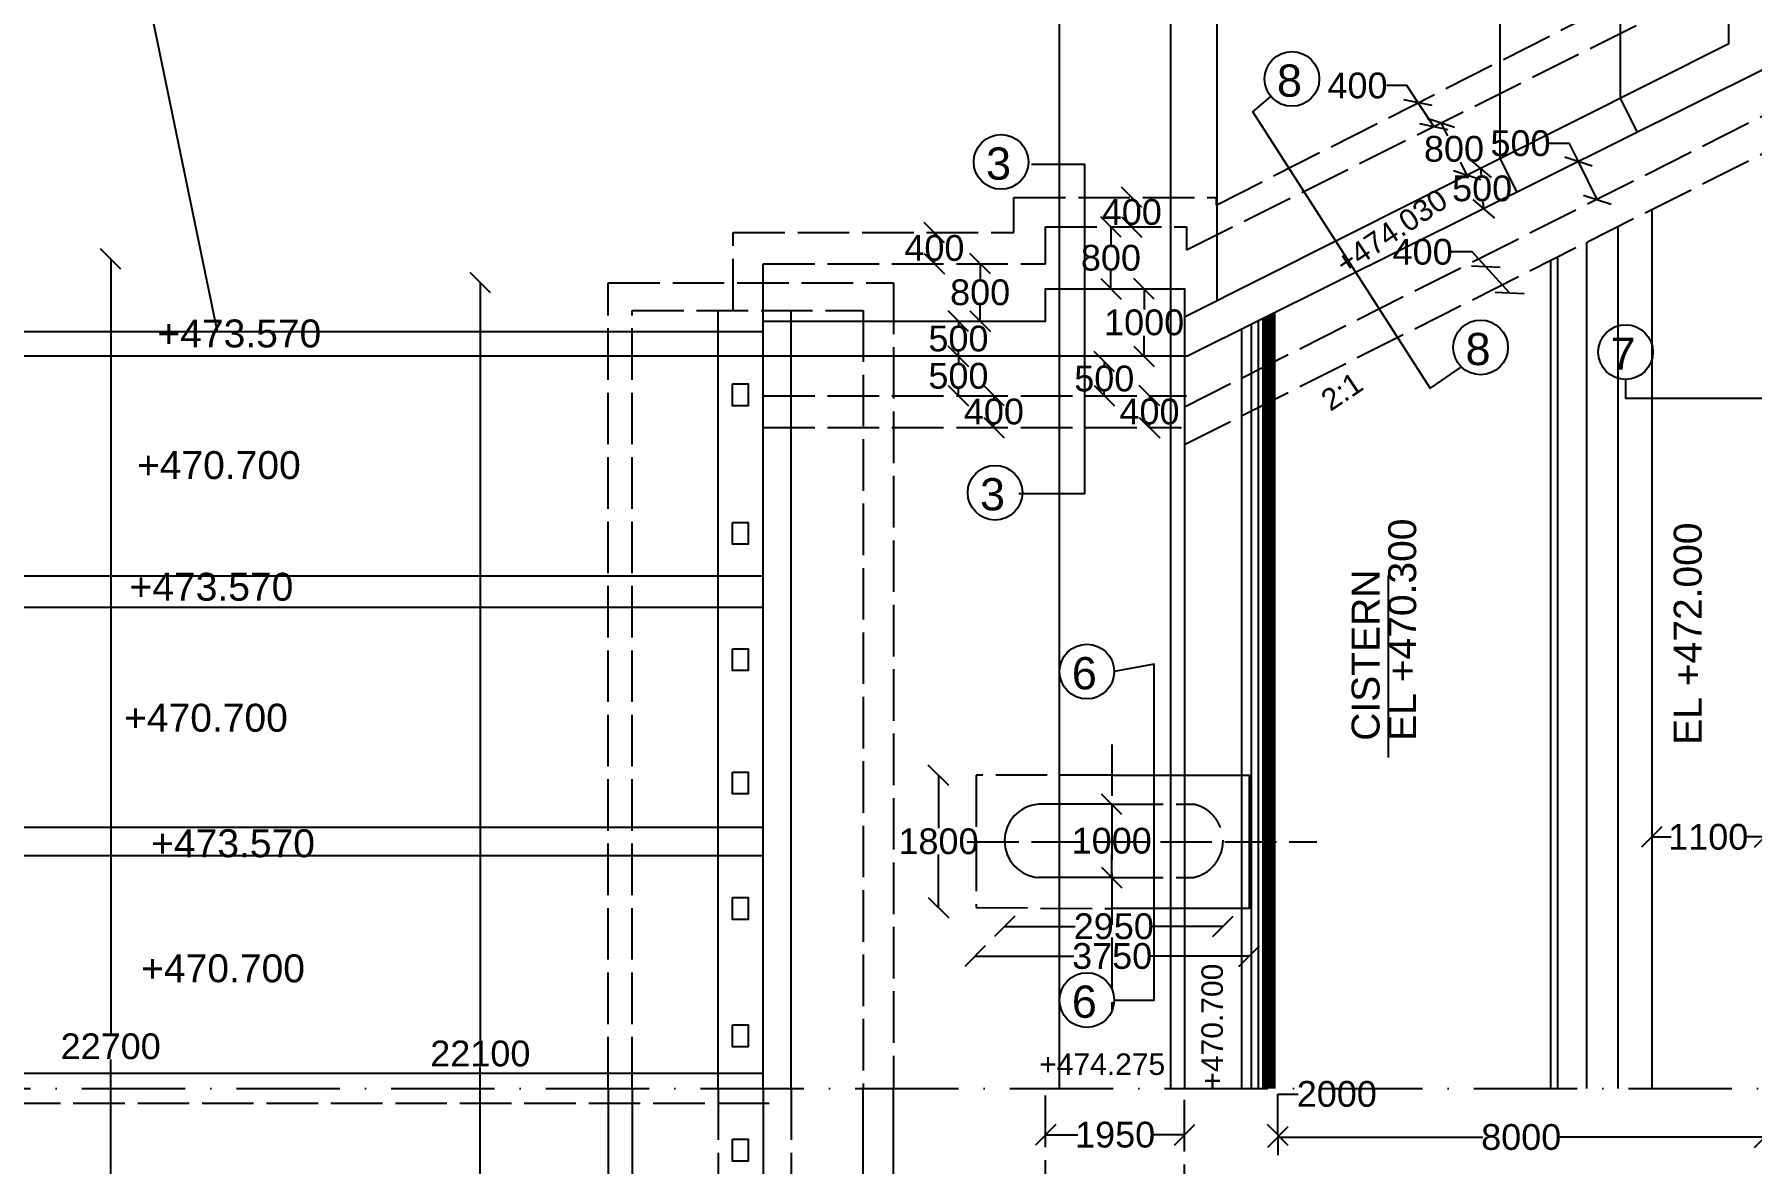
# Model space of a CAD drawing. Header units: millimetres. Extents: x 5124 to 6568637, y 2311 to 91879094.
# Drawn here: x 3367635 to 3375630, y 45939675 to 45944934 of the extents above; entities that cross this region are included whole.
import ezdxf

# ---------------------------------------------------------------- set-up
doc = ezdxf.new("R2010")
doc.units = ezdxf.units.MM
doc.header["$MEASUREMENT"] = 0
doc.linetypes.add('ACAD_ISO02W100', pattern=[15, 12, -3])
doc.linetypes.add('ACAD_ISO10W100', pattern=[18, 12, -3, 0, -3])
for name, color, linetype in [('DIMENSION', 7, 'Continuous'), ('DRAWING', 7, 'Continuous'), ('TEXT', 7, 'Continuous')]:
    doc.layers.add(name, color=color, linetype=linetype)
doc.styles.get("Standard").update_dxf_attribs({"font": 'arial.ttf', "height": 120})
doc.dimstyles.get("Standard").update_dxf_attribs({"dimtxt": 200, "dimasz": 110, "dimexe": 0.18, "dimexo": 0.0625, "dimgap": 0.09, "dimtad": 0, "dimtih": 1, "dimtoh": 1, "dimdec": 0, "dimzin": 0, "dimdsep": 46, "dimtxsty": 'Standard', "dimblk": 'OBLIQUE', "dimcen": 0.09, "dimse1": 1, "dimse2": 1, "dimadec": 0, "dimazin": 0, "dimtfac": 1, "dimtdec": 0, "dimtofl": 0, "dimtmove": 0, "dimatfit": 3, "dimfxl": 1, "dimtolj": 1, "dimtzin": 0, "dimarcsym": 0})

# ---------------------------------------------------------------- blocks, each defined once
blk = doc.blocks.new('_Oblique')
at = {"color": 0, "linetype": 'ByBlock', "lineweight": -2}
blk.add_line((-0.5, -0.5), (0.5, 0.5), dxfattribs=at)
blk = doc.blocks.new('*D200')
at = {"layer": 'Defpoints', "color": 0, "transparency": 16777216}
for p in [(3367993.5, 45943888), (3367981.5, 45936165), (3367990.5, 45936165)]:
    blk.add_point(p, dxfattribs=at)
at = {"layer": 'DIMENSION', "color": 0, "lineweight": -2, "transparency": 16777216}
for p, q in [((3367990.5, 45943888), (3367990.5, 45940281.9)), ((3367990.5, 45936165), (3367990.5, 45940159.1))]:
    blk.add_line(p, q, dxfattribs=at)
at = {"layer": 'DIMENSION', "color": 0, "lineweight": -2, "transparency": 16777216, "xscale": 95, "yscale": 95, "zscale": 95}
for p, rotation in [((3367990.5, 45943888), 90), ((3367990.5, 45936165), 270)]:
    blk.add_blockref('_Oblique', p, dxfattribs=dict(at, rotation=rotation))
at = {"layer": 'DIMENSION', "color": 0, "transparency": 16777216, "insert": (3367990.5, 45940220.5), "char_height": 120, "attachment_point": 5}
blk.add_mtext('\\A1;22700', dxfattribs=at)
blk = doc.blocks.new('*D201')
at = {"layer": 'Defpoints', "color": 0, "transparency": 16777216}
for p in [(3370307.1, 45943777.2), (3369711.5, 45936272.6), (3370307.1, 45936272.6)]:
    blk.add_point(p, dxfattribs=at)
at = {"layer": 'DIMENSION', "color": 0, "lineweight": -2, "transparency": 16777216}
for p, q in [((3369711.5, 45943777.2), (3369711.5, 45940248.4)), ((3369711.5, 45936272.6), (3369711.5, 45940125.6))]:
    blk.add_line(p, q, dxfattribs=at)
at = {"layer": 'DIMENSION', "color": 0, "lineweight": -2, "transparency": 16777216, "xscale": 95, "yscale": 95, "zscale": 95}
for p, rotation in [((3369711.5, 45943777.2), 90), ((3369711.5, 45936272.6), 270)]:
    blk.add_blockref('_Oblique', p, dxfattribs=dict(at, rotation=rotation))
at = {"layer": 'DIMENSION', "color": 0, "transparency": 16777216, "insert": (3369711.5, 45940187), "char_height": 120, "attachment_point": 5}
blk.add_mtext('\\A1;22100', dxfattribs=at)
blk = doc.blocks.new('*D202')
at = {"layer": 'Defpoints', "color": 0, "transparency": 16777216}
for p in [(3371825.5, 45944010.8), (3371926.5, 45944010.8), (3371926.5, 45943865.5)]:
    blk.add_point(p, dxfattribs=at)
at = {"layer": 'DIMENSION', "color": 0, "lineweight": -2, "transparency": 16777216}
for p, q in [((3371825.5, 45944010.8), (3371825.5, 45943999.5)), ((3371825.5, 45943865.5), (3371825.5, 45943876.8))]:
    blk.add_line(p, q, dxfattribs=at)
at = {"layer": 'DIMENSION', "color": 0, "lineweight": -2, "transparency": 16777216, "xscale": 95, "yscale": 95, "zscale": 95}
for p, rotation in [((3371825.5, 45944010.8), 90), ((3371825.5, 45943865.5), 270)]:
    blk.add_blockref('_Oblique', p, dxfattribs=dict(at, rotation=rotation))
at = {"layer": 'DIMENSION', "color": 0, "transparency": 16777216, "insert": (3371825.5, 45943938.2), "char_height": 120, "attachment_point": 5}
blk.add_mtext('\\A1;400', dxfattribs=at)
blk = doc.blocks.new('*D203')
at = {"layer": 'Defpoints', "color": 0, "transparency": 16777216}
for p in [(3372038.5, 45943865.5), (3372038.5, 45943598.2), (3372038.5, 45943598.2)]:
    blk.add_point(p, dxfattribs=at)
at = {"layer": 'DIMENSION', "color": 0, "lineweight": -2, "transparency": 16777216}
for p, q in [((3372038.5, 45943865.5), (3372038.5, 45943793.2)), ((3372038.5, 45943598.2), (3372038.5, 45943670.5))]:
    blk.add_line(p, q, dxfattribs=at)
at = {"layer": 'DIMENSION', "color": 0, "lineweight": -2, "transparency": 16777216, "xscale": 95, "yscale": 95, "zscale": 95}
for p, rotation in [((3372038.5, 45943865.5), 90), ((3372038.5, 45943598.2), 270)]:
    blk.add_blockref('_Oblique', p, dxfattribs=dict(at, rotation=rotation))
at = {"layer": 'DIMENSION', "color": 0, "transparency": 16777216, "insert": (3372038.5, 45943731.8), "char_height": 120, "attachment_point": 5}
blk.add_mtext('\\A1;800', dxfattribs=at)
blk = doc.blocks.new('*D204')
at = {"layer": 'Defpoints', "color": 0, "transparency": 16777216}
for p in [(3371937.5, 45943598.2), (3371937.5, 45943434.8), (3371937.5, 45943434.8)]:
    blk.add_point(p, dxfattribs=at)
at = {"layer": 'DIMENSION', "color": 0, "lineweight": -2, "transparency": 16777216}
for p, q in [((3371937.5, 45943598.2), (3371937.5, 45943577.9)), ((3371937.5, 45943434.8), (3371937.5, 45943455.1))]:
    blk.add_line(p, q, dxfattribs=at)
at = {"layer": 'DIMENSION', "color": 0, "lineweight": -2, "transparency": 16777216, "xscale": 95, "yscale": 95, "zscale": 95}
for p, rotation in [((3371937.5, 45943598.2), 90), ((3371937.5, 45943434.8), 270)]:
    blk.add_blockref('_Oblique', p, dxfattribs=dict(at, rotation=rotation))
at = {"layer": 'DIMENSION', "color": 0, "transparency": 16777216, "insert": (3371937.5, 45943516.5), "char_height": 120, "attachment_point": 5}
blk.add_mtext('\\A1;500', dxfattribs=at)
blk = doc.blocks.new('*D205')
at = {"layer": 'Defpoints', "color": 0, "transparency": 16777216}
for p in [(3371937.5, 45943434.8), (3371937.5, 45943250.8), (3371937.5, 45943250.8)]:
    blk.add_point(p, dxfattribs=at)
at = {"layer": 'DIMENSION', "color": 0, "lineweight": -2, "transparency": 16777216}
for p, q in [((3371937.5, 45943434.8), (3371937.5, 45943404.2)), ((3371937.5, 45943250.8), (3371937.5, 45943281.4))]:
    blk.add_line(p, q, dxfattribs=at)
at = {"layer": 'DIMENSION', "color": 0, "lineweight": -2, "transparency": 16777216, "xscale": 95, "yscale": 95, "zscale": 95}
for p, rotation in [((3371937.5, 45943434.8), 90), ((3371937.5, 45943250.8), 270)]:
    blk.add_blockref('_Oblique', p, dxfattribs=dict(at, rotation=rotation))
at = {"layer": 'DIMENSION', "color": 0, "transparency": 16777216, "insert": (3371937.5, 45943342.8), "char_height": 120, "attachment_point": 5}
blk.add_mtext('\\A1;500', dxfattribs=at)
blk = doc.blocks.new('*D206')
at = {"layer": 'Defpoints', "color": 0, "transparency": 16777216}
for p in [(3372102.5, 45943250.8), (3372102.5, 45943102.7), (3372102.5, 45943102.7)]:
    blk.add_point(p, dxfattribs=at)
at = {"layer": 'DIMENSION', "color": 0, "lineweight": -2, "transparency": 16777216}
for p, q in [((3372102.5, 45943250.8), (3372102.5, 45943238.1)), ((3372102.5, 45943102.7), (3372102.5, 45943115.4))]:
    blk.add_line(p, q, dxfattribs=at)
at = {"layer": 'DIMENSION', "color": 0, "lineweight": -2, "transparency": 16777216, "xscale": 95, "yscale": 95, "zscale": 95}
for p, rotation in [((3372102.5, 45943250.8), 90), ((3372102.5, 45943102.7), 270)]:
    blk.add_blockref('_Oblique', p, dxfattribs=dict(at, rotation=rotation))
at = {"layer": 'DIMENSION', "color": 0, "transparency": 16777216, "insert": (3372102.5, 45943176.7), "char_height": 120, "attachment_point": 5}
blk.add_mtext('\\A1;400', dxfattribs=at)
blk = doc.blocks.new('*D207')
at = {"layer": 'Defpoints', "color": 0, "transparency": 16777216}
for p in [(3372744.5, 45944174.6), (3372744.5, 45944174.6), (3372744.5, 45944036.7)]:
    blk.add_point(p, dxfattribs=at)
at = {"layer": 'DIMENSION', "color": 0, "lineweight": -2, "transparency": 16777216}
for p, q in [((3372744.5, 45944174.6), (3372744.5, 45944167)), ((3372744.5, 45944036.7), (3372744.5, 45944044.3))]:
    blk.add_line(p, q, dxfattribs=at)
at = {"layer": 'DIMENSION', "color": 0, "lineweight": -2, "transparency": 16777216, "xscale": 95, "yscale": 95, "zscale": 95}
for p, rotation in [((3372744.5, 45944174.6), 90), ((3372744.5, 45944036.7), 270)]:
    blk.add_blockref('_Oblique', p, dxfattribs=dict(at, rotation=rotation))
at = {"layer": 'DIMENSION', "color": 0, "transparency": 16777216, "insert": (3372744.5, 45944105.7), "char_height": 120, "attachment_point": 5}
blk.add_mtext('\\A1;400', dxfattribs=at)
blk = doc.blocks.new('*D208')
at = {"layer": 'Defpoints', "color": 0, "transparency": 16777216}
for p in [(3372870, 45944036.7), (3372647.5, 45943748.7), (3372870, 45943748.7)]:
    blk.add_point(p, dxfattribs=at)
at = {"layer": 'DIMENSION', "color": 0, "lineweight": -2, "transparency": 16777216}
for p, q in [((3372647.5, 45944036.7), (3372647.5, 45943954.1)), ((3372647.5, 45943748.7), (3372647.5, 45943831.4))]:
    blk.add_line(p, q, dxfattribs=at)
at = {"layer": 'DIMENSION', "color": 0, "lineweight": -2, "transparency": 16777216, "xscale": 95, "yscale": 95, "zscale": 95}
for p, rotation in [((3372647.5, 45944036.7), 90), ((3372647.5, 45943748.7), 270)]:
    blk.add_blockref('_Oblique', p, dxfattribs=dict(at, rotation=rotation))
at = {"layer": 'DIMENSION', "color": 0, "transparency": 16777216, "insert": (3372647.5, 45943892.7), "char_height": 120, "attachment_point": 5}
blk.add_mtext('\\A1;800', dxfattribs=at)
blk = doc.blocks.new('*D209')
at = {"layer": 'Defpoints', "color": 0, "transparency": 16777216}
for p in [(3372802, 45943748.7), (3372802, 45943434.8), (3372802, 45943434.8)]:
    blk.add_point(p, dxfattribs=at)
at = {"layer": 'DIMENSION', "color": 0, "lineweight": -2, "transparency": 16777216}
for p, q in [((3372802, 45943748.7), (3372802, 45943653.1)), ((3372802, 45943434.8), (3372802, 45943530.4))]:
    blk.add_line(p, q, dxfattribs=at)
at = {"layer": 'DIMENSION', "color": 0, "lineweight": -2, "transparency": 16777216, "xscale": 95, "yscale": 95, "zscale": 95}
for p, rotation in [((3372802, 45943748.7), 90), ((3372802, 45943434.8), 270)]:
    blk.add_blockref('_Oblique', p, dxfattribs=dict(at, rotation=rotation))
at = {"layer": 'DIMENSION', "color": 0, "transparency": 16777216, "insert": (3372802, 45943591.8), "char_height": 120, "attachment_point": 5}
blk.add_mtext('\\A1;1000', dxfattribs=at)
blk = doc.blocks.new('*D210')
at = {"layer": 'Defpoints', "color": 0, "transparency": 16777216}
for p in [(3372662, 45943410), (3372616.5, 45943250.8), (3372662, 45943250.8)]:
    blk.add_point(p, dxfattribs=at)
at = {"layer": 'DIMENSION', "color": 0, "lineweight": -2, "transparency": 16777216}
for p, q in [((3372616.5, 45943410), (3372616.5, 45943391.7)), ((3372616.5, 45943250.8), (3372616.5, 45943269))]:
    blk.add_line(p, q, dxfattribs=at)
at = {"layer": 'DIMENSION', "color": 0, "lineweight": -2, "transparency": 16777216, "xscale": 95, "yscale": 95, "zscale": 95}
for p, rotation in [((3372616.5, 45943410), 90), ((3372616.5, 45943250.8), 270)]:
    blk.add_blockref('_Oblique', p, dxfattribs=dict(at, rotation=rotation))
at = {"layer": 'DIMENSION', "color": 0, "transparency": 16777216, "insert": (3372616.5, 45943330.4), "char_height": 120, "attachment_point": 5}
blk.add_mtext('\\A1;500', dxfattribs=at)
blk = doc.blocks.new('*D211')
at = {"layer": 'Defpoints', "color": 0, "transparency": 16777216}
for p in [(3372802, 45943250.8), (3372802, 45943102.7), (3372827, 45943102.7)]:
    blk.add_point(p, dxfattribs=at)
at = {"layer": 'DIMENSION', "color": 0, "lineweight": -2, "transparency": 16777216}
for p, q in [((3372827, 45943250.8), (3372827, 45943238.1)), ((3372827, 45943102.7), (3372827, 45943115.4))]:
    blk.add_line(p, q, dxfattribs=at)
at = {"layer": 'DIMENSION', "color": 0, "lineweight": -2, "transparency": 16777216, "xscale": 95, "yscale": 95, "zscale": 95}
for p, rotation in [((3372827, 45943250.8), 90), ((3372827, 45943102.7), 270)]:
    blk.add_blockref('_Oblique', p, dxfattribs=dict(at, rotation=rotation))
at = {"layer": 'DIMENSION', "color": 0, "transparency": 16777216, "insert": (3372827, 45943176.7), "char_height": 120, "attachment_point": 5}
blk.add_mtext('\\A1;400', dxfattribs=at)
blk = doc.blocks.new('*D212')
at = {"layer": 'Defpoints', "color": 0, "transparency": 16777216}
for p in [(3372651, 45941348.5), (3372651, 45941007.3), (3372651, 45941007.3)]:
    blk.add_point(p, dxfattribs=at)
at = {"layer": 'DIMENSION', "color": 0, "lineweight": -2, "transparency": 16777216}
for p, q in [((3372651, 45941348.5), (3372651, 45941239.2)), ((3372651, 45941007.3), (3372651, 45941116.5))]:
    blk.add_line(p, q, dxfattribs=at)
at = {"layer": 'DIMENSION', "color": 0, "lineweight": -2, "transparency": 16777216, "xscale": 95, "yscale": 95, "zscale": 95}
for p, rotation in [((3372651, 45941348.5), 90), ((3372651, 45941007.3), 270)]:
    blk.add_blockref('_Oblique', p, dxfattribs=dict(at, rotation=rotation))
at = {"layer": 'DIMENSION', "color": 0, "transparency": 16777216, "insert": (3372651, 45941177.9), "char_height": 120, "attachment_point": 5}
blk.add_mtext('\\A1;1000', dxfattribs=at)
blk = doc.blocks.new('*D213')
at = {"layer": 'Defpoints', "color": 0, "transparency": 16777216}
for p in [(3372019.4, 45941483.3), (3371844.5, 45940867), (3372015.1, 45940867)]:
    blk.add_point(p, dxfattribs=at)
at = {"layer": 'DIMENSION', "color": 0, "lineweight": -2, "transparency": 16777216}
for p, q in [((3371844.5, 45941483.3), (3371844.5, 45941236.5)), ((3371844.5, 45940867), (3371844.5, 45941113.8))]:
    blk.add_line(p, q, dxfattribs=at)
at = {"layer": 'DIMENSION', "color": 0, "lineweight": -2, "transparency": 16777216, "xscale": 95, "yscale": 95, "zscale": 95}
for p, rotation in [((3371844.5, 45941483.3), 90), ((3371844.5, 45940867), 270)]:
    blk.add_blockref('_Oblique', p, dxfattribs=dict(at, rotation=rotation))
at = {"layer": 'DIMENSION', "color": 0, "transparency": 16777216, "insert": (3371844.5, 45941175.2), "char_height": 120, "attachment_point": 5}
blk.add_mtext('\\A1;1800', dxfattribs=at)
blk = doc.blocks.new('*D214')
at = {"layer": 'Defpoints', "color": 0, "transparency": 16777216}
for p in [(3372152.2, 45941173.1), (3373169.3, 45941173.1), (3373169.3, 45940779.5)]:
    blk.add_point(p, dxfattribs=at)
at = {"layer": 'DIMENSION', "color": 0, "lineweight": -2, "transparency": 16777216}
for p, q in [((3372152.2, 45940779.5), (3372480.7, 45940779.5)), ((3373169.3, 45940779.5), (3372840.8, 45940779.5))]:
    blk.add_line(p, q, dxfattribs=at)
at = {"layer": 'DIMENSION', "color": 0, "lineweight": -2, "transparency": 16777216, "xscale": 95, "yscale": 95, "zscale": 95, "rotation": 180}
blk.add_blockref('_Oblique', (3372152.2, 45940779.5), dxfattribs=at)
at = {"layer": 'DIMENSION', "color": 0, "lineweight": -2, "transparency": 16777216, "xscale": 95, "yscale": 95, "zscale": 95}
blk.add_blockref('_Oblique', (3373169.3, 45940779.5), dxfattribs=at)
at = {"layer": 'DIMENSION', "color": 0, "transparency": 16777216, "insert": (3372660.7, 45940779.5), "char_height": 120, "attachment_point": 5}
blk.add_mtext('\\A1;2950', dxfattribs=at)
blk = doc.blocks.new('*D215')
at = {"layer": 'Defpoints', "color": 0, "transparency": 16777216}
for p in [(3372015.1, 45940867), (3373290.9, 45940862.6), (3373290.9, 45940641)]:
    blk.add_point(p, dxfattribs=at)
at = {"layer": 'DIMENSION', "color": 0, "lineweight": -2, "transparency": 16777216}
for p, q in [((3372015.1, 45940641), (3372474, 45940641)), ((3373290.9, 45940641), (3372832, 45940641))]:
    blk.add_line(p, q, dxfattribs=at)
at = {"layer": 'DIMENSION', "color": 0, "lineweight": -2, "transparency": 16777216, "xscale": 95, "yscale": 95, "zscale": 95, "rotation": 180}
blk.add_blockref('_Oblique', (3372015.1, 45940641), dxfattribs=at)
at = {"layer": 'DIMENSION', "color": 0, "lineweight": -2, "transparency": 16777216, "xscale": 95, "yscale": 95, "zscale": 95}
blk.add_blockref('_Oblique', (3373290.9, 45940641), dxfattribs=at)
at = {"layer": 'DIMENSION', "color": 0, "transparency": 16777216, "insert": (3372653, 45940641), "char_height": 120, "attachment_point": 5}
blk.add_mtext('\\A1;3750', dxfattribs=at)
blk = doc.blocks.new('*D216')
at = {"layer": 'Defpoints', "color": 0, "transparency": 16777216}
for p in [(3372343.5, 45939809), (3372990.3, 45939809), (3372990.3, 45939809)]:
    blk.add_point(p, dxfattribs=at)
at = {"layer": 'DIMENSION', "color": 0, "lineweight": -2, "transparency": 16777216}
for p, q in [((3372343.5, 45939809), (3372493.5, 45939809)), ((3372990.3, 45939809), (3372840.3, 45939809))]:
    blk.add_line(p, q, dxfattribs=at)
at = {"layer": 'DIMENSION', "color": 0, "lineweight": -2, "transparency": 16777216, "xscale": 95, "yscale": 95, "zscale": 95, "rotation": 180}
blk.add_blockref('_Oblique', (3372343.5, 45939809), dxfattribs=at)
at = {"layer": 'DIMENSION', "color": 0, "lineweight": -2, "transparency": 16777216, "xscale": 95, "yscale": 95, "zscale": 95}
blk.add_blockref('_Oblique', (3372990.3, 45939809), dxfattribs=at)
at = {"layer": 'DIMENSION', "color": 0, "transparency": 16777216, "insert": (3372666.9, 45939809), "char_height": 120, "attachment_point": 5}
blk.add_mtext('\\A1;1950', dxfattribs=at)
blk = doc.blocks.new('*D217')
at = {"layer": 'Defpoints', "color": 0, "transparency": 16777216}
for p in [(3372990.34781, 45939809), (3372990.34781, 45939809), (3373424, 45939809)]:
    blk.add_point(p, dxfattribs=at)
at = {"layer": 'DIMENSION', "color": 0, "lineweight": -2, "transparency": 16777216}
for p, q in [((3373424, 45939809), (3373424, 45939999)), ((3373424, 45939999), (3373519, 45939999)), ((3373424, 45939809), (3373424, 45939714))]:
    blk.add_line(p, q, dxfattribs=at)
at = {"layer": 'DIMENSION', "color": 0, "lineweight": -2, "transparency": 16777216, "xscale": 95, "yscale": 95, "zscale": 95}
for rotation in [90, 270]:
    blk.add_blockref('_Oblique', (3373424, 45939809), dxfattribs=dict(at, rotation=rotation))
at = {"layer": 'DIMENSION', "color": 0, "transparency": 16777216, "insert": (3373699.09, 45939999), "char_height": 120, "attachment_point": 5}
blk.add_mtext('\\A1;2000', dxfattribs=at)
blk = doc.blocks.new('*D218')
at = {"layer": 'Defpoints', "color": 0, "transparency": 16777216}
for p in [(3375691.5, 45940029.4), (3373424, 45939809), (3375691.5, 45939798)]:
    blk.add_point(p, dxfattribs=at)
at = {"layer": 'DIMENSION', "color": 0, "lineweight": -2, "transparency": 16777216}
for p, q in [((3373424, 45939798), (3374378.6, 45939798)), ((3375691.5, 45939798), (3374736.9, 45939798))]:
    blk.add_line(p, q, dxfattribs=at)
at = {"layer": 'DIMENSION', "color": 0, "lineweight": -2, "transparency": 16777216, "xscale": 95, "yscale": 95, "zscale": 95, "rotation": 180}
blk.add_blockref('_Oblique', (3373424, 45939798), dxfattribs=at)
at = {"layer": 'DIMENSION', "color": 0, "lineweight": -2, "transparency": 16777216, "xscale": 95, "yscale": 95, "zscale": 95}
blk.add_blockref('_Oblique', (3375691.5, 45939798), dxfattribs=at)
at = {"layer": 'DIMENSION', "color": 0, "transparency": 16777216, "insert": (3374557.7, 45939798), "char_height": 120, "attachment_point": 5}
blk.add_mtext('\\A1;8000', dxfattribs=at)
blk = doc.blocks.new('*D220')
at = {"layer": 'Defpoints', "color": 0, "transparency": 16777216}
for p in [(3375691.5, 45939798), (3372990.3, 45939512), (3375691.5, 45939504.5)]:
    blk.add_point(p, dxfattribs=at)
at = {"layer": 'DIMENSION', "color": 0, "lineweight": -2, "transparency": 16777216}
for p, q in [((3372990.3, 45939504.5), (3374120.9, 45939504.5)), ((3375691.5, 45939504.5), (3374560.9, 45939504.5))]:
    blk.add_line(p, q, dxfattribs=at)
at = {"layer": 'DIMENSION', "color": 0, "lineweight": -2, "transparency": 16777216, "xscale": 95, "yscale": 95, "zscale": 95, "rotation": 180}
blk.add_blockref('_Oblique', (3372990.3, 45939504.5), dxfattribs=at)
at = {"layer": 'DIMENSION', "color": 0, "lineweight": -2, "transparency": 16777216, "xscale": 95, "yscale": 95, "zscale": 95}
blk.add_blockref('_Oblique', (3375691.5, 45939504.5), dxfattribs=at)
at = {"layer": 'DIMENSION', "color": 0, "transparency": 16777216, "insert": (3374340.9, 45939504.5), "char_height": 120, "attachment_point": 5}
blk.add_mtext('\\A1;10000', dxfattribs=at)
blk = doc.blocks.new('*D242')
at = {"layer": 'Defpoints', "color": 0, "transparency": 16777216}
for p in [(3374077.3, 45944615.4), (3374077.3, 45944615.4), (3374150.1, 45944504.4)]:
    blk.add_point(p, dxfattribs=at)
at = {"layer": 'DIMENSION', "color": 0, "lineweight": -2, "transparency": 16777216}
for p, q in [((3374025.2, 45944694.9), (3373930.2, 45944694.9)), ((3374077.3, 45944615.4), (3374025.2, 45944694.9)), ((3374150.1, 45944504.4), (3374077.3, 45944615.4))]:
    blk.add_line(p, q, dxfattribs=at)
at = {"layer": 'DIMENSION', "color": 0, "lineweight": -2, "transparency": 16777216, "xscale": 95, "yscale": 95, "zscale": 95}
for p, rotation in [((3374077.3, 45944615.4), 123.2410429880102), ((3374150.1, 45944504.4), 303.2410429880102)]:
    blk.add_blockref('_Oblique', p, dxfattribs=dict(at, rotation=rotation))
at = {"layer": 'DIMENSION', "color": 0, "transparency": 16777216, "insert": (3373795.3, 45944694.9), "char_height": 120, "attachment_point": 5}
blk.add_mtext('\\A1;400', dxfattribs=at)
blk = doc.blocks.new('*D243')
at = {"layer": 'Defpoints', "color": 0, "transparency": 16777216}
for p in [(3374183.9, 45944521.3), (3374183.9, 45944521.3), (3374305.3, 45944278.5)]:
    blk.add_point(p, dxfattribs=at)
at = {"layer": 'DIMENSION', "color": 0, "lineweight": -2, "transparency": 16777216}
for p, q in [((3374183.9, 45944521.3), (3374214, 45944461.2)), ((3374305.3, 45944278.5), (3374275.3, 45944338.5))]:
    blk.add_line(p, q, dxfattribs=at)
at = {"layer": 'DIMENSION', "color": 0, "lineweight": -2, "transparency": 16777216, "xscale": 95, "yscale": 95, "zscale": 95}
for p, rotation in [((3374183.9, 45944521.3), 116.5447976460364), ((3374305.3, 45944278.5), 296.5447976460364)]:
    blk.add_blockref('_Oblique', p, dxfattribs=dict(at, rotation=rotation))
at = {"layer": 'DIMENSION', "color": 0, "transparency": 16777216, "insert": (3374244.6, 45944399.9), "char_height": 120, "attachment_point": 5}
blk.add_mtext('\\A1;800', dxfattribs=at)
blk = doc.blocks.new('*D244')
at = {"layer": 'Defpoints', "color": 0, "transparency": 16777216}
for p in [(3374368.2, 45944310.1), (3374368.2, 45944310.1), (3374382.9, 45944121.5)]:
    blk.add_point(p, dxfattribs=at)
at = {"layer": 'DIMENSION', "color": 0, "lineweight": -2, "transparency": 16777216}
for p, q in [((3374368.2, 45944310.1), (3374370.8, 45944277.2)), ((3374382.9, 45944121.5), (3374380.4, 45944154.4))]:
    blk.add_line(p, q, dxfattribs=at)
at = {"layer": 'DIMENSION', "color": 0, "lineweight": -2, "transparency": 16777216, "xscale": 95, "yscale": 95, "zscale": 95}
for p, rotation in [((3374368.2, 45944310.1), 94.45501960910208), ((3374382.9, 45944121.5), 274.4550196091021)]:
    blk.add_blockref('_Oblique', p, dxfattribs=dict(at, rotation=rotation))
at = {"layer": 'DIMENSION', "color": 0, "transparency": 16777216, "insert": (3374375.6, 45944215.8), "char_height": 120, "attachment_point": 5}
blk.add_mtext('\\A1;500', dxfattribs=at)
blk = doc.blocks.new('*D245')
at = {"layer": 'Defpoints', "color": 0, "transparency": 16777216}
for p in [(3374824, 45944341.1), (3374322.2, 45944091.3), (3374410.2, 45943914.4)]:
    blk.add_point(p, dxfattribs=at)
at = {"layer": 'DIMENSION', "color": 0, "lineweight": -2, "transparency": 16777216}
for p, q in [((3374781.7, 45944426.1), (3374686.7, 45944426.1)), ((3374824, 45944341.1), (3374781.7, 45944426.1)), ((3374912, 45944164.2), (3374824, 45944341.1))]:
    blk.add_line(p, q, dxfattribs=at)
at = {"layer": 'DIMENSION', "color": 0, "lineweight": -2, "transparency": 16777216, "xscale": 95, "yscale": 95, "zscale": 95}
for p, rotation in [((3374824, 45944341.1), 116.4609870021515), ((3374912, 45944164.2), 296.4609870021516)]:
    blk.add_blockref('_Oblique', p, dxfattribs=dict(at, rotation=rotation))
at = {"layer": 'DIMENSION', "color": 0, "transparency": 16777216, "insert": (3374554.2, 45944426.1), "char_height": 120, "attachment_point": 5}
blk.add_mtext('\\A1;500', dxfattribs=at)
blk = doc.blocks.new('*D246')
at = {"layer": 'Defpoints', "color": 0, "transparency": 16777216}
for p in [(3374525.5, 45943972.5), (3374392.9, 45943850.6), (3374636.3, 45943852)]:
    blk.add_point(p, dxfattribs=at)
at = {"layer": 'DIMENSION', "color": 0, "lineweight": -2, "transparency": 16777216}
for p, q in [((3374328.6, 45943920.5), (3374233.6, 45943920.5)), ((3374392.9, 45943850.6), (3374328.6, 45943920.5)), ((3374503.6, 45943730.1), (3374392.9, 45943850.6))]:
    blk.add_line(p, q, dxfattribs=at)
at = {"layer": 'DIMENSION', "color": 0, "lineweight": -2, "transparency": 16777216, "xscale": 95, "yscale": 95, "zscale": 95}
for p, rotation in [((3374392.9, 45943850.6), 132.5769881248733), ((3374503.6, 45943730.1), 312.5769881248734)]:
    blk.add_blockref('_Oblique', p, dxfattribs=dict(at, rotation=rotation))
at = {"layer": 'DIMENSION', "color": 0, "transparency": 16777216, "insert": (3374098.7, 45943920.5), "char_height": 120, "attachment_point": 5}
blk.add_mtext('\\A1;400', dxfattribs=at)
blk = doc.blocks.new('*D253')
at = {"layer": 'Defpoints', "color": 0}
for p in [(3375691.5, 45941234.5), (3375165.4, 45941214.5), (3375165.4, 45941196)]:
    blk.add_point(p, dxfattribs=at)
at = {"layer": 'TEXT', "color": 0, "lineweight": -2}
for p, q in [((3375165.4, 45941196), (3375255, 45941196)), ((3375691.5, 45941196), (3375601.8, 45941196))]:
    blk.add_line(p, q, dxfattribs=at)
at = {"layer": 'TEXT', "color": 0, "lineweight": -2, "xscale": 95, "yscale": 95, "zscale": 95, "rotation": 180}
blk.add_blockref('_Oblique', (3375165.4, 45941196), dxfattribs=at)
at = {"layer": 'TEXT', "color": 0, "lineweight": -2, "xscale": 95, "yscale": 95, "zscale": 95}
blk.add_blockref('_Oblique', (3375691.5, 45941196), dxfattribs=at)
at = {"layer": 'TEXT', "color": 0, "insert": (3375428.4, 45941196), "char_height": 120, "attachment_point": 5}
blk.add_mtext('\\A1;1100', dxfattribs=at)

msp = doc.modelspace()

# ---------------------------------------------------------------- linework, layer by layer
at = {"layer": 'DIMENSION'}
for points in [[(3374278.5, 45943385.7), (3374134, 45943286), (3373307.5, 45944573.5), (3373392.5, 45944644.4)], [(3372277, 45944329.5), (3372525, 45944329.5), (3372525, 45942793.5), (3372218, 45942793.5)], [(3375043.8, 45943327.1), (3375043.8, 45943240), (3376367, 45943240), (3376350.8, 45943330.1)], [(3372662.7, 45940436.4), (3372849.5, 45940436.4), (3372849.5, 45942001), (3372662.7, 45941966.1)]]:
    msp.add_lwpolyline(points, dxfattribs=at)
at = {"layer": 'DRAWING', "linetype": 'ACAD_ISO02W100', "ltscale": 20}
for p, q in [((3370307.1, 45943777.2), (3371635.5, 45943777.2)), ((3370307.1, 45940024.9), (3370307.1, 45943777.2)), ((3371635.5, 45943777.2), (3371635.5, 45940024.9)), ((3370418.3, 45943648.4), (3371493.8, 45943648.4)), ((3370418.3, 45940024.9), (3370418.3, 45943648.4)), ((3371493.8, 45943648.4), (3371493.8, 45940024.9))]:
    msp.add_line(p, q, dxfattribs=at)
at = {"layer": 'DRAWING'}
for p, q in [((3370307.1, 45940024.9), (3370307.1, 45936272.6)), ((3370418.3, 45940024.9), (3370418.3, 45936401.3)), ((3371493.8, 45936401.3), (3371493.8, 45940024.9)), ((3371635.5, 45936272.6), (3371635.5, 45940024.9))]:
    msp.add_line(p, q, dxfattribs=at)
for points in [[(3368487.2, 45943547.9), (3367952.5, 45946140.8), (3367952.5, 45953863.5)], [(3372408.1, 45940024.9), (3372408.1, 45950042.5), (3371850.7, 45953858)], [(3372926.5, 45940024.9), (3372926.5, 45950042.5), (3372369.1, 45953858)], [(3371028.1, 45943598.2), (3372343.5, 45943598.2), (3372343.5, 45943748.7), (3372990.3, 45943748.7), (3372990.3, 45943618.2), (3375524.8, 45944890.8), (3375524.8, 45946702.2)], [(3372926.5, 45946717.2), (3373138.5, 45946497.1), (3373141.1, 45943693.9)], [(3375691.5, 45946702.2), (3375691.5, 45944772.9), (3373003.3, 45943434.8)], [(3373138.5, 45946497.1), (3375020.3, 45946497.1), (3375018.7, 45944636.7), (3375097.9, 45944477.4)], [(3374459.5, 45944355.9), (3374459.5, 45946138), (3373138.8, 45946136.7)], [(3374538.3, 45944198.9), (3374459.5, 45944355.9)], [(3375165.4, 45944118.2), (3375165.4, 45940024.9)], [(3375008, 45944039), (3375008, 45940024.9)], [(3374861.2, 45943965.2), (3374861.2, 45940024.9)], [(3374694.5, 45943881.3), (3374694.5, 45940024.9)], [(3374726.8, 45943897.5), (3374726.8, 45940024.9)], [(3370818.8, 45940024.9), (3370818.8, 45943648.4)], [(3371028.1, 45940024.9), (3371028.1, 45943648.4)], [(3371158.5, 45940024.9), (3371158.5, 45943648.4)], [(3373390.5, 45943627.6), (3373390.5, 45940024.9)], [(3373394.5, 45943629.6), (3373394.5, 45940024.9)], [(3373394.5, 45943629.6), (3373394.5, 45940024.9)], [(3373397.9, 45943631.3), (3373397.9, 45940024.9)], [(3373397.9, 45943631.3), (3373397.9, 45940024.9)], [(3373402.9, 45943633.8), (3373402.9, 45940024.9)], [(3373402.9, 45943633.8), (3373402.9, 45940024.9)], [(3373408.5, 45943636.6), (3373408.5, 45940024.9)], [(3371028.1, 45943547.9), (3359935.5, 45943547.9)], [(3372990.3, 45943618.2), (3372990.3, 45940024.9)], [(3373255.7, 45943560.5), (3373255.7, 45940024.9)], [(3373300.7, 45943582.9), (3373300.7, 45940024.9)], [(3373332.5, 45943598.7), (3373332.5, 45940024.9)], [(3373355.4, 45943610.1), (3373355.4, 45940024.9)], [(3373363.6, 45943614.2), (3373363.6, 45940024.9)], [(3373371.9, 45943618.3), (3373371.9, 45940024.9)], [(3373371.9, 45943618.3), (3373371.9, 45940028.2)], [(3373379.2, 45943622), (3373379.2, 45940024.9)], [(3373385.9, 45943625.3), (3373385.9, 45940024.9)], [(3373003.3, 45943434.8), (3359935.5, 45943434.8)], [(3371028.1, 45942409.9), (3359935.5, 45942409.9)], [(3371028.1, 45942264.6), (3359935.5, 45942264.6)], [(3372651, 45941483.3), (3373290.9, 45941483.3), (3373290.9, 45940862.6), (3372651, 45940862.6)], [(3372651, 45941348.5), (3372309.6, 45941348.5)], [(3371028.1, 45941239.5), (3359935.5, 45941239.5)], [(3371028.1, 45941107.6), (3359935.5, 45941107.6)], [(3372651, 45941007.3), (3372309.6, 45941007.3)], [(3371028.1, 45940094.4), (3359935.5, 45940094.4)], [(3371028.1, 45940024.9), (3371028.1, 45936401.3)]]:
    msp.add_lwpolyline(points, dxfattribs=at)
at = {"layer": 'DRAWING', "linetype": 'ACAD_ISO02W100', "ltscale": 20}
for points in [[(3370889.3, 45943648.4), (3370889.3, 45944010.8), (3372196, 45944010.8), (3372196, 45944174.6), (3373137, 45944174.6), (3373137, 45944138.8), (3375120.9, 45945144.4), (3375120.9, 45946841.2), (3376033, 45946841.2), (3376033, 45944562.5), (3376033, 45940024.9)], [(3371028.1, 45943648.4), (3371028.1, 45943865.5), (3372342.5, 45943865.5), (3372342.5, 45944036.7), (3372999.3, 45944036.7), (3372999.3, 45943929.5), (3375247.9, 45945052.8), (3375247.9, 45946702.2), (3375900.5, 45946702.2), (3375900.5, 45940024.9)], [(3372990.3, 45943199.9), (3375900.5, 45944664.4)], [(3372990.3, 45943023.7), (3375900.5, 45944488.2)], [(3371028.1, 45943250.8), (3372998.8, 45943250.8)], [(3371028.1, 45943102.7), (3372975.3, 45943102.7)], [(3372651, 45941627.4), (3372651, 45940387.3)], [(3372651, 45941483.3), (3372019.4, 45941483.3), (3372019.4, 45940867), (3372651, 45940862.6)], [(3372651, 45941348.5), (3373031.9, 45941348.5)], [(3371977.9, 45941173.1), (3373606.1, 45941173.1)], [(3372651, 45941007.3), (3373031.9, 45941007.3)], [(3371056.2, 45939955.3), (3359935.5, 45939955.3)], [(3370818.8, 45940024.9), (3370818.8, 45936401.3)], [(3371158.5, 45940024.9), (3371158.5, 45936401.3)], [(3372343.5, 45936451.6), (3372343.5, 45940024.9)], [(3372990.3, 45936431.5), (3372990.3, 45940024.9)]]:
    msp.add_lwpolyline(points, dxfattribs=at)
at = {"layer": 'DRAWING'}
for points in [[(3370884.9, 45943306.5), (3370958.8, 45943306.5), (3370958.8, 45943204.4), (3370884.9, 45943204.4)], [(3370884.9, 45942661.2), (3370958.8, 45942661.2), (3370958.8, 45942559.1), (3370884.9, 45942559.1)], [(3370884.9, 45942072.9), (3370958.8, 45942072.9), (3370958.8, 45941970.8), (3370884.9, 45941970.8)], [(3370884.9, 45941498.5), (3370958.8, 45941498.5), (3370958.8, 45941396.4), (3370884.9, 45941396.4)], [(3370884.9, 45940914), (3370958.8, 45940914), (3370958.8, 45940811.9), (3370884.9, 45940811.9)], [(3370884.9, 45940321.5), (3370958.8, 45940321.5), (3370958.8, 45940219.4), (3370884.9, 45940219.4)], [(3370884.9, 45939789), (3370958.8, 45939789), (3370958.8, 45939686.8), (3370884.9, 45939686.8)]]:
    msp.add_lwpolyline(points, close=True, dxfattribs=at)
at = {"layer": 'DRAWING', "linetype": 'ACAD_ISO10W100', "ltscale": 40}
msp.add_lwpolyline([(3359935.5, 45940024.9), (3379674.2, 45940024.9)], dxfattribs=at)
at = {"layer": 'DRAWING'}
for centre in [(3373490.3, 45944725.9), (3372135.8, 45944339.4), (3374368.3, 45943475.9), (3375043.8, 45943454.4), (3372107.8, 45942799.4), (3372535.4, 45941966.1), (3372535.4, 45940436.4)]:
    msp.add_circle(centre, 127.3, dxfattribs=at)
msp.add_arc((3372323.2, 45941177.9), 171.1, 94.55923, 265.44077, dxfattribs=at)
at = {"layer": 'DRAWING', "linetype": 'ACAD_ISO02W100', "ltscale": 20}
msp.add_arc((3372994.8, 45941177.9), 174.5, 282.24894, 77.75106, dxfattribs=at)
at = {"layer": 'TEXT'}
msp.add_lwpolyline([(3373940, 45941566.5), (3373940, 45942413.5)], dxfattribs=at)

# ---------------------------------------------------------------- texts
for s, height, p in [('8', 150, (3373420.4, 45944643.4)), ('3', 150, (3372065.9, 45944256.9)), (' +473.570', 130, (3368157.9, 45943475.8)), ('8', 150, (3374298.4, 45943393.4)), ('7', 150, (3374973.9, 45943371.9)), (' +470.700', 130, (3368062.5, 45942862.9)), ('3', 150, (3372037.9, 45942716.9)), (' +473.570', 130, (3368028, 45942296.4)), ('6', 150, (3372465.4, 45941883.6)), (' +470.700', 130, (3368002.5, 45941686.4)), (' +473.570', 130, (3368128.5, 45941101.8)), (' +470.700', 130, (3368082, 45940519.4)), ('6', 150, (3372465.4, 45940353.9)), ('  +474.275', 100, (3372235.9, 45940087.9))]:
    msp.add_text(s, height=height, dxfattribs=at).set_placement(p)
for s, height, rotation, p in [('  +474.030', 100, 33.79981, (3373672.9, 45943768.1)), ('2:1', 100, 33.79981, (3373669.7, 45943175.5)), ('EL +470.300', 130, 90, (3374068.5, 45941643.9)), ('EL +472.000', 130, 90, (3375397.6, 45941625.4)), ('CISTERN', 130, 90, (3373898, 45941644)), ('  +470.700', 100, 90, (3373168.6, 45939941.9))]:
    msp.add_text(s, height=height, rotation=rotation, dxfattribs=at).set_placement(p)

# ---------------------------------------------------------------- dimensions: what is measured, and where the dimension line sits
at = {"layer": 'DIMENSION'}
for p1, p2, distance, text, picture, middle in [((3374150.1, 45944504.4), (3374077.3, 45944615.4), 0, '400', '*D242', (3373795.3, 45944694.9)), ((3374305.3, 45944278.5), (3374183.9, 45944521.3), 0, '800', '*D243', (3374244.6, 45944399.9)), ((3374410.2, 45943914.4), (3374322.2, 45944091.3), -560.5, '500', '*D245', (3374554.2, 45944426.1)), ((3374382.9, 45944121.5), (3374368.2, 45944310.1), 0, '500', '*D244', (3374375.6, 45944215.8)), ((3374636.3, 45943852), (3374525.5, 45943972.5), 180.2, '400', '*D246', (3374098.7, 45943920.5))]:
    dim = msp.add_aligned_dim(p1=p1, p2=p2, distance=distance, text=text, dimstyle='Standard', override={"dimasz": 95, "dimarcsym": 1}, dxfattribs=at)
    dim.commit()
    dim.dimension.update_dxf_attribs({"geometry": picture, "text_midpoint": middle})
for base, p1, p2, text, picture, middle in [((3372744.5, 45944174.6), (3372744.5, 45944036.7), (3372744.5, 45944174.6), '400', '*D207', (3372744.5, 45944105.7)), ((3371825.5, 45944010.8), (3371926.5, 45943865.5), (3371926.5, 45944010.8), '400', '*D202', (3371825.5, 45943938.2)), ((3372647.5, 45943748.7), (3372870, 45944036.7), (3372870, 45943748.7), '800', '*D208', (3372647.5, 45943892.7)), ((3372038.5, 45943598.2), (3372038.5, 45943865.5), (3372038.5, 45943598.2), '800', '*D203', (3372038.5, 45943731.8)), ((3372802, 45943434.8), (3372802, 45943748.7), (3372802, 45943434.8), '1000', '*D209', (3372802, 45943591.8)), ((3371937.5, 45943434.8), (3371937.5, 45943598.2), (3371937.5, 45943434.8), '500', '*D204', (3371937.5, 45943516.5)), ((3371937.5, 45943250.8), (3371937.5, 45943434.8), (3371937.5, 45943250.8), '500', '*D205', (3371937.5, 45943342.8)), ((3372616.5, 45943250.8), (3372662, 45943410), (3372662, 45943250.8), '500', '*D210', (3372616.5, 45943330.4)), ((3372102.5, 45943102.7), (3372102.5, 45943250.8), (3372102.5, 45943102.7), '400', '*D206', (3372102.5, 45943176.7)), ((3372827, 45943102.7), (3372802, 45943250.8), (3372802, 45943102.7), '400', '*D211', (3372827, 45943176.7)), ((3371844.5, 45940867), (3372019.4, 45941483.3), (3372015.1, 45940867), '1800', '*D213', (3371844.5, 45941175.2)), ((3372651, 45941007.3), (3372651, 45941348.5), (3372651, 45941007.3), '1000', '*D212', (3372651, 45941177.9)), ((3373424, 45939809), (3372990.3, 45939809), (3372990.3, 45939809), '2000', '*D217', (3373699.1, 45939999))]:
    dim = msp.add_linear_dim(base=base, p1=p1, p2=p2, angle=90, text=text, dimstyle='Standard', override={"dimasz": 95, "dimarcsym": 1}, dxfattribs=at)
    dim.commit()
    dim.dimension.update_dxf_attribs({"geometry": picture, "text_midpoint": middle})
for base, p1, p2, text, picture, middle in [((3367990.5, 45936165), (3367993.5, 45943888), (3367981.5, 45936165), '22700', '*D200', (3367990.5, 45940220.5)), ((3369711.5, 45936272.6), (3370307.1, 45943777.2), (3370307.1, 45936272.6), '22100', '*D201', (3369711.5, 45940187))]:
    dim = msp.add_linear_dim(base=base, p1=p1, p2=p2, angle=90, text=text, dimstyle='Standard', override={"dimasz": 95, "dimarcsym": 1}, dxfattribs=at)
    dim.commit()
    dim.dimension.update_dxf_attribs({"geometry": picture, "text_midpoint": middle, "dimtype": 160})
for base, p1, p2, text, picture, middle in [((3373169.3, 45940779.5), (3372152.2, 45941173.1), (3373169.3, 45941173.1), '2950', '*D214', (3372660.7, 45940779.5)), ((3373290.9, 45940641), (3372015.1, 45940867), (3373290.9, 45940862.6), '3750', '*D215', (3372653, 45940641)), ((3375691.5, 45939798), (3373424, 45939809), (3375691.5, 45940029.4), '8000', '*D218', (3374557.7, 45939798)), ((3372990.3, 45939809), (3372343.5, 45939809), (3372990.3, 45939809), '1950', '*D216', (3372666.9, 45939809)), ((3375691.5, 45939504.5), (3372990.3, 45939512), (3375691.5, 45939798), '10000', '*D220', (3374340.9, 45939504.5))]:
    dim = msp.add_linear_dim(base=base, p1=p1, p2=p2, text=text, dimstyle='Standard', override={"dimasz": 95, "dimarcsym": 1}, dxfattribs=at)
    dim.commit()
    dim.dimension.update_dxf_attribs({"geometry": picture, "text_midpoint": middle})
at = {"layer": 'TEXT'}
dim = msp.add_linear_dim(base=(3375165.4, 45941196), p1=(3375691.5, 45941234.5), p2=(3375165.4, 45941214.5), text='1100', dimstyle='Standard', override={"dimasz": 95, "dimarcsym": 1}, dxfattribs=at)
dim.commit()
dim.dimension.update_dxf_attribs({"geometry": '*D253', "text_midpoint": (3375428.4, 45941196)})

doc.saveas('drawing.dxf')
